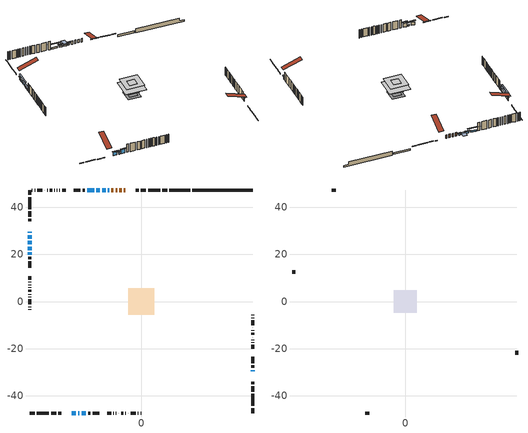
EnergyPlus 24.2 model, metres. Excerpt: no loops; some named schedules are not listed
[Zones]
conditioned space
 floor outside (Floor1 construction): -0.79,-0.79 -0.79,0.79 0.79,0.79 0.79,-0.79 z1.41
 floor outside (Floor2 construction): -0.42,-0.42 -0.42,0.42 0.42,0.42 0.42,-0.42 z1.41
 floor outside (Floor4 construction): -2.72,-2.72 -2.72,2.72 2.72,2.72 2.72,-2.72 z1.41
 floor adiabatic (Floor7 construction): -2.21,-2.21 -2.21,2.21 2.21,2.21 2.21,-2.21 z1.41
 floor adiabatic (AdiabaticFloorConstruction): -5.54,-5.54 -5.54,5.54 5.54,5.54 5.54,-5.54 z3.85
 floor foundation (Slab1 construction): -3.42,-3.42 -3.42,3.42 3.42,3.42 3.42,-3.42 z-1.03
 floor foundation (Slab2 construction): -2.21,-2.21 -2.21,2.21 2.21,2.21 2.21,-2.21 z-0.65
 wall outside (RimJoist1 construction): 11.07,47.36 8.98,47.36 / -47.36,-47.36 -45.27,-47.36 / -47.36,47.36 -47.36,45.27 / 47.36,-47.36 47.36,-45.27 z1.41:1.71
 wall outside (RimJoist2 construction): 8.05,47.36 2.9,47.36 / -44.35,-47.36 -39.19,-47.36 / -47.36,44.35 -47.36,39.19 / 47.36,-44.35 47.36,-39.19 z1.41:1.71
 wall outside (RimJoist3 construction): 1.97,47.36 -0.2,47.36 / -38.26,-47.36 -36.1,-47.36 / -47.36,38.26 -47.36,36.1 / 47.36,-38.26 47.36,-36.1 z1.41:1.71
 wall outside (RimJoist4 construction): -1.13,47.36 -2.25,47.36 / -35.17,-47.36 -34.05,-47.36 / -47.36,35.17 -47.36,34.05 / 47.36,-35.17 47.36,-34.05 z1.41:1.71
 wall outside (AdiabaticWallConstruction 1): -6.77,47.36 -7.45,47.36 / -8.37,47.36 -9.29,47.36 / -10.21,47.36 -10.89,47.36 / -11.82,47.36 -12.73,47.36 z1.41:3.44
 wall outside (AdiabaticWallConstruction): -13.66,47.36 -14.19,47.36 / -15.12,47.36 -16.62,47.36 / -47.36,28.19 -47.36,26.69 / -47.36,25.77 -47.36,24.26 / -17.55,47.36 -19.05,47.36 / -26.8,-47.36 -26.26,-47.36 / -19.98,47.36 -22.98,47.36 z1.41:2.3; -29.53,-47.36 -27.72,-47.36 z1.41:3.26; -47.36,29.53 -47.36,29.12 / 47.36,-29.53 47.36,-29.12 z1.41:3.22; -25.33,-47.36 -23.5,-47.36 z1.41:3.72; -47.36,23.34 -47.36,21.84 z1.41:1.82; -47.36,20.91 -47.36,19.89 z1.41:2.45
 wall outside (Wall10 construction): -23.91,47.36 -24.92,47.36 / -22.57,-47.36 -21.56,-47.36 / -47.36,18.96 -47.36,17.95 / 47.36,-28.19 47.36,-27.18 z1.41:6.29
 wall outside (Wall11 construction): -25.85,47.36 -28.63,47.36 / -20.63,-47.36 -17.85,-47.36 / -47.36,17.02 -47.36,14.24 / 47.36,-26.25 47.36,-23.47 z1.41:6.29
 wall outside (Wall14 construction): -32.05,47.36 -33.64,47.36 / -14.43,-47.36 -12.85,-47.36 / -47.36,10.82 -47.36,9.24 / 47.36,-20.05 47.36,-18.47 z1.41:6.29
 wall outside (Wall1 construction): -34.56,47.36 -34.77,47.36 / -11.92,-47.36 -11.71,-47.36 / -47.36,8.31 -47.36,8.1 / 47.36,-17.54 47.36,-17.33 z1.41:6.29
 wall outside (Wall2 construction): -35.7,47.36 -35.9,47.36 / -10.78,-47.36 -10.58,-47.36 / -47.36,7.17 -47.36,6.97 / 47.36,-16.4 47.36,-16.2 z1.41:6.29
 wall outside (Wall3 construction): -36.83,47.36 -36.96,47.36 / -9.65,-47.36 -9.52,-47.36 / -47.36,6.04 -47.36,5.91 / 47.36,-15.27 47.36,-15.14 z1.41:6.29
 wall outside (Wall4 construction): -37.89,47.36 -38.8,47.36 / -8.59,-47.36 -7.68,-47.36 / -47.36,4.98 -47.36,4.07 / 47.36,-14.21 47.36,-13.3 z1.41:6.29
 wall outside (Wall5 construction): -39.73,47.36 -39.99,47.36 / -6.76,-47.36 -6.49,-47.36 / -47.36,3.14 -47.36,2.88 / 47.36,-12.37 47.36,-12.11 z1.41:6.29
 wall outside (Wall6 construction): -40.92,47.36 -41.04,47.36 / -5.56,-47.36 -5.44,-47.36 / -47.36,1.95 -47.36,1.83 / 47.36,-11.18 47.36,-11.06 z1.41:6.29
 wall outside (Wall7 construction): -41.97,47.36 -44.11,47.36 / -4.51,-47.36 -2.37,-47.36 / -47.36,0.9 -47.36,-1.24 / 47.36,-10.13 47.36,-7.99 z1.41:6.29
 wall outside (Wall8 construction): -45.04,47.36 -45.27,47.36 / -1.44,-47.36 -1.21,-47.36 / -47.36,-2.17 -47.36,-2.4 / 47.36,-7.06 47.36,-6.83 z1.41:6.29
 wall outside (Wall9 construction): -46.2,47.36 -46.44,47.36 / -0.28,-47.36 -0.05,-47.36 / -47.36,-3.33 -47.36,-3.56 / 47.36,-5.9 47.36,-5.67 z1.41:6.29
 wall foundation (FoundationWall1 construction): 21.76,47.36,-1.03 21.76,47.36,1.41 44.8,47.36,1.41 44.8,47.36,-0.15 47.36,47.36,-0.15 47.36,47.36,-1.03
 wall foundation (FoundationWall2 construction): 20.84,47.36 12,47.36 z-0.65:0.35
 window (WindowConstruction 8): -13.66,47.36 -14.19,47.36 z1.41:2.3
 window (WindowConstruction 6): -29.53,-47.36 -27.72,-47.36 z1.41:3.26
 window (WindowConstruction 7): -47.36,29.53 -47.36,29.12 z1.41:3.21
 window (WindowConstruction 10): -15.12,47.36 -16.62,47.36 z1.41:2.3
 window (WindowConstruction 11): -47.36,28.19 -47.36,26.69 z1.41:2.3
 window (WindowConstruction 12): -47.36,25.76 -47.36,24.26 z1.41:2.3
 window (WindowConstruction): -17.55,47.36 -19.05,47.36 z1.41:2.3
 window (WindowConstruction 9): -26.79,-47.36 -26.26,-47.36 z1.41:2.3
 window (WindowConstruction 1): -25.33,-47.36 -23.5,-47.36 z1.41:3.72
 window (WindowConstruction 2): -47.36,23.34 -47.36,21.84 z1.41:1.82
 window (WindowConstruction 3): -47.36,20.91 -47.36,19.89 z1.41:2.45
 window (WindowConstruction 4): 47.36,-29.53 47.36,-29.12 z1.41:3.21
 window (WindowConstruction 5): -19.98,47.36 -22.98,47.36 z1.41:2.3
 door (Door): -6.77,47.36 -7.45,47.36 z1.41:3.44
 door (Door 1): -8.37,47.36 -9.28,47.36 z1.41:3.44
 door (Door 2): -10.21,47.36 -10.89,47.36 z1.41:3.44
 door (Door 3): -11.82,47.36 -12.73,47.36 z1.41:3.44
 ceiling adiabatic (AdiabaticFloorConstruction): 5.54,-5.54 5.54,5.54 -5.54,5.54 -5.54,-5.54 z3.85
attic - vented
 floor to conditioned space (Floor5 construction Reversed): -2.07,-2.07 -2.07,2.07 2.07,2.07 2.07,-2.07 z6.29
 floor to conditioned space (Floor6 construction Reversed): -4.79,-4.79 -4.79,4.79 4.79,4.79 4.79,-4.79 z6.29
 wall outside (Wall12 construction): -29.56,47.36 -31.12,47.36 / -16.92,-47.36 -15.36,-47.36 / -47.36,13.31 -47.36,11.75 / 47.36,-22.54 47.36,-20.98 z1.41:6.29
 roof outside (Roof1 construction): -5.84,47.36,6.29 -5.84,37.26,9.66 -3.18,37.26,9.66 -3.18,47.36,6.29; -30.46,-47.36,6.29 -30.46,-37.26,9.66 -33.12,-37.26,9.66 -33.12,-47.36,6.29; -47.36,30.46,6.29 -37.26,30.46,9.66 -37.26,33.12,9.66 -47.36,33.12,6.29; 47.36,-30.46,6.29 37.26,-30.46,9.66 37.26,-33.12,9.66 47.36,-33.12,6.29
shading: -14.8,47.36 -13.05,47.36 -13.05,47.97 -14.8,47.97 z2.91; -27.11,-47.36 -30.14,-47.36 -30.14,-47.97 -27.11,-47.97 z3.87; -47.36,28.82 -47.36,29.83 -47.97,29.83 -47.97,28.82 z3.51; -16.92,47.36 -14.82,47.36 -14.82,50.42 -16.92,50.42 z2.6; -47.36,26.39 -47.36,28.49 -47.66,28.49 -47.66,26.39 z2.6; -47.36,21.21 -47.36,28.82 -47.97,28.82 -47.97,21.21 z5.35; -19.66,47.36 -16.94,47.36 -16.94,47.97 -19.66,47.97 z2.91; -25.04,-47.36 -28.01,-47.36 -28.01,-47.97 -25.04,-47.97 z3.52; -22.89,-47.36 -25.94,-47.36 -25.94,-47.97 -22.89,-47.97 z4.33; -47.36,20.01 -47.36,25.16 -47.97,25.16 -47.97,20.01 z3.64; -47.36,18.67 -47.36,22.13 -47.97,22.13 -47.97,18.67 z3.67; 47.36,-28.82 47.36,-29.83 47.97,-29.83 47.97,-28.82 z3.51; -24.81,47.36 -18.15,47.36 -18.15,47.97 -24.81,47.97 z4.13
[Building]
Building 1: Terrain=Suburbs
[Site:Location]
Calgary Intl AP_AB: Latitude {deg}=51.11; Longitude {deg}=-114.02; Time Zone {hr}=-7; Elevation {m}=1084; Keep Site Location Information=Yes
[Site:GroundTemperature:Shallow]
0.326196, -1.55603, -1.70677, -0.813554, 2.7722, 6.34125, 9.43543, 11.3955, 11.562, 9.96783, 6.95256, 3.49299
[Site:WaterMainsTemperature]
Calculation Method=Schedule; Temperature Schedule=mains temperature schedule
[Material] Roughness=Rough; Thermal Absorptance=0.9
Name | Thickness {m} | Conductivity {W/m-K} | Density {kg/m3} | Specific Heat {J/kg-K} | Solar Absorptance | Visible Absorptance
asphalt or fiberglass shingles | 0.00635 | 0.162714 | 1121.4 | 1465.45 | 0.4 | 0.4
ceiling loosefill ins | 0.169333 | 0.0480833 | 16.02 | 1046.75 | 0.7 | 0.7
ceiling loosefill ins 1 | 0.254 | 0.0480833 | 16.02 | 1046.75 | 0.7 | 0.7
ceiling stud and cavity | 0.1397 | 0.0975857 | 65.682 | 1177.47 | 0.7 | 0.7
ceiling stud and cavity 1 | 0.1397 | 0.35418 | 65.682 | 1177.47 | 0.7 | 0.7
concrete 4.0 in. | 0.1016 | 1.803125 | 2242.8 | 837.4 | 0.7 | 0.7
concrete 8.0 in. | 0.2032 | 1.803125 | 2242.8 | 837.4 | 0.7 | 0.7
door material | 0.04445 | 0.053851 | 512.64 | 1214.23 | 0.7 | 0.7
door material 1 | 0.04445 | 0.188738 | 512.64 | 1214.23 | 0.7 | 0.7
door material 2 | 0.04445 | 0.20624 | 512.64 | 1214.23 | 0.7 | 0.7
exterior vertical ins | 0.0451399 | 0.029427 | 32.04 | 1214.23 | 0.7 | 0.7
exterior vertical ins 1 | 0.0476191 | 0.029427 | 32.04 | 1214.23 | 0.7 | 0.7
floor covering | 0.0127 | 0.0433444 | 54.468 | 1339.84 | 0.6 | 0.6
floor covering 1 | 0.0127 | 9.015625 | 54.468 | 1339.84 | 0.6 | 0.6
floor rigid ins | 0.103632 | 0.029427 | 32.04 | 1214.23 | 0.7 | 0.7
floor rigid ins 1; wall rigid ins 1 | 0.512978 | 0.029427 | 32.04 | 1214.23 | 0.7 | 0.7
floor stud and cavity | 0.1397 | 0.094203 | 92.3553 | 1139.71 | 0.7 | 0.7
floor stud and cavity 1 | 0.1397 | 0.101042 | 92.3553 | 1139.71 | 0.7 | 0.7
floor stud and cavity 2 | 0.1397 | 0.094879 | 92.3553 | 1139.71 | 0.7 | 0.7
floor stud and cavity 3 | 0.0889 | 0.216499 | 50.32683 | 1063.81 | 0.7 | 0.7
floor stud and cavity 4 | 0.1397 | 1.75129 | 37.0049 | 1207.88 | 0.7 | 0.7
furniture material conditioned space 1 | 0.1524 | 0.115458 | 640.8 | 1214.23 | 0.6 | 0.6
gypsum board | 0.0127 | 0.160291 | 801 | 837.4 | 0.6 | 0.6
gypsum board 1 | 0.0127 | 0.160291 | 801 | 837.4 | 0.7 | 0.7
osb sheathing 0.5 in. | 0.0127 | 0.115458 | 512.64 | 1214.23 | 0.7 | 0.7
osb sheathing 0.75 in. | 0.01905 | 0.115458 | 512.64 | 1214.23 | 0.7 | 0.7
osb sheathing 2.0 in. | 0.0508 | 0.115458 | 512.64 | 1214.23 | 0.7 | 0.7
rim joist rigid ins; wall rigid ins | 0.051816 | 0.029427 | 32.04 | 1214.23 | 0.7 | 0.7
rim joist stud and cavity | 0.0508 | 0.0412981 | 125.044 | 1163.47 | 0.6 | 0.6
rim joist stud and cavity 1 | 0.0508 | 0.0408884 | 125.044 | 1163.47 | 0.6 | 0.6
rim joist stud and cavity 2 | 0.0508 | 0.0453203 | 125.044 | 1163.47 | 0.6 | 0.6
rim joist stud and cavity 3 | 0.0508 | 0.0419588 | 125.044 | 1163.47 | 0.6 | 0.6
wall stud and cavity | 0.1397 | 0.269865 | 139.0536 | 1170.24 | 0.7 | 0.7
wall stud and cavity 1 | 0.1397 | 0.443252 | 139.0536 | 1170.24 | 0.7 | 0.7
wall stud and cavity 10 | 0.1397 | 0.203435 | 139.0536 | 1170.24 | 0.7 | 0.7
wall stud and cavity 11 | 0.0889 | 6.9971 | 50.32683 | 1063.81 | 0.6 | 0.6
wall stud and cavity 12 | 0.1397 | 0.246413 | 139.0536 | 1170.24 | 0.7 | 0.7
wall stud and cavity 13 | 0.0889 | 0.380278 | 52.3479 | 1209.89 | 0.7 | 0.7
wall stud and cavity 14 | 0.0889 | 0.391764 | 83.0341 | 1211.67 | 0.7 | 0.7
wall stud and cavity 2 | 0.1397 | 0.605677 | 139.0536 | 1170.24 | 0.7 | 0.7
wall stud and cavity 3 | 0.1397 | 0.209339 | 139.0536 | 1170.24 | 0.7 | 0.7
wall stud and cavity 4 | 0.1397 | 0.281349 | 139.0536 | 1170.24 | 0.7 | 0.7
wall stud and cavity 5 | 0.1397 | 0.655737 | 139.0536 | 1170.24 | 0.7 | 0.7
wall stud and cavity 6 | 0.1397 | 0.206077 | 139.0536 | 1170.24 | 0.7 | 0.7
wall stud and cavity 7 | 0.1397 | 0.286428 | 139.0536 | 1170.24 | 0.7 | 0.7
wall stud and cavity 8 | 0.1397 | 0.489769 | 139.0536 | 1170.24 | 0.7 | 0.7
wall stud and cavity 9 | 0.1397 | 0.255936 | 139.0536 | 1170.24 | 0.7 | 0.7
wood siding | 0.0254 | 0.102417 | 544.68 | 1172.36 | 0.4 | 0.4
wood siding 1 | 0.00254 | 0.102417 | 544.68 | 1172.36 | 0.4 | 0.4
wood siding 2; wood siding 3; wood siding 4 | 0.0254 | 0.102417 | 544.68 | 1172.36 | 0.7 | 0.7
[WindowMaterial:SimpleGlazingSystem]
Name | U-Factor {W/m2-K} | Solar Heat Gain Coefficient
WindowMaterial | 2.78392 | 0.59
WindowMaterial 1 | 2.79244 | 0.7
WindowMaterial 2 | 2.75156 | 0.58
WindowMaterial 3 | 2.78052 | 0.57
WindowMaterial 4 | 2.765186 | 0.47
WindowMaterial 5 | 2.79017 | 0.7
WindowMaterial 6 | 2.27517 | 0.55
[Construction]
AdiabaticFloorConstruction: floor stud and cavity 4, floor rigid ins 1, osb sheathing 0.75 in., floor covering
AdiabaticWallConstruction: wood siding 3, wall rigid ins 1, wall stud and cavity 13, gypsum board
AdiabaticWallConstruction 1: wood siding 4, wall rigid ins 1, wall stud and cavity 13, gypsum board
Door; Door 2: door material
Door 1: door material 1
Door 3: door material 2
Floor1 construction: floor stud and cavity, floor rigid ins, osb sheathing 0.75 in., floor covering
Floor2 construction: floor stud and cavity 1, floor rigid ins, osb sheathing 0.75 in., floor covering
Floor4 construction: floor stud and cavity 2, floor rigid ins, osb sheathing 0.75 in., floor covering
Floor5 construction Reversed: gypsum board, ceiling stud and cavity, ceiling loosefill ins
Floor6 construction Reversed: gypsum board, ceiling stud and cavity 1, ceiling loosefill ins 1
Floor7 construction: floor stud and cavity 3, floor covering 1
FoundationWall1 construction; FoundationWall2 construction: concrete 8.0 in., gypsum board 1
furniture construction conditioned space 1: furniture material conditioned space 1
PartitionWallConstruction: gypsum board, wall stud and cavity 14, gypsum board
RimJoist1 construction: wood siding 2, rim joist rigid ins, osb sheathing 2.0 in., rim joist stud and cavity
RimJoist2 construction: wood siding 2, rim joist rigid ins, osb sheathing 2.0 in., rim joist stud and cavity 1
RimJoist3 construction: wood siding 2, rim joist rigid ins, osb sheathing 2.0 in., rim joist stud and cavity 2
RimJoist4 construction: wood siding 2, rim joist rigid ins, osb sheathing 2.0 in., rim joist stud and cavity 3
Roof1 construction: asphalt or fiberglass shingles
Slab1 construction; Slab2 construction: concrete 4.0 in.
Wall1 construction: wood siding, wall rigid ins, osb sheathing 0.5 in., wall stud and cavity, gypsum board
Wall10 construction: wood siding, wall rigid ins, osb sheathing 0.5 in., wall stud and cavity 9, gypsum board
Wall11 construction: wood siding, wall rigid ins, osb sheathing 0.5 in., wall stud and cavity 10, gypsum board
Wall12 construction: wood siding 1, wall stud and cavity 11
Wall14 construction: wood siding, wall rigid ins, osb sheathing 0.5 in., wall stud and cavity 12, gypsum board
Wall2 construction: wood siding, wall rigid ins, osb sheathing 0.5 in., wall stud and cavity 1, gypsum board
Wall3 construction: wood siding, wall rigid ins, osb sheathing 0.5 in., wall stud and cavity 2, gypsum board
Wall4 construction: wood siding, wall rigid ins, osb sheathing 0.5 in., wall stud and cavity 3, gypsum board
Wall5 construction: wood siding, wall rigid ins, osb sheathing 0.5 in., wall stud and cavity 4, gypsum board
Wall6 construction: wood siding, wall rigid ins, osb sheathing 0.5 in., wall stud and cavity 5, gypsum board
Wall7 construction: wood siding, wall rigid ins, osb sheathing 0.5 in., wall stud and cavity 6, gypsum board
Wall8 construction: wood siding, wall rigid ins, osb sheathing 0.5 in., wall stud and cavity 7, gypsum board
Wall9 construction: wood siding, wall rigid ins, osb sheathing 0.5 in., wall stud and cavity 8, gypsum board
WindowConstruction; WindowConstruction 10; WindowConstruction 11; WindowConstruction 12; WindowConstruction 5: WindowMaterial
WindowConstruction 1: WindowMaterial 1
WindowConstruction 2: WindowMaterial 2
WindowConstruction 3: WindowMaterial 3
WindowConstruction 4; WindowConstruction 7: WindowMaterial 4
WindowConstruction 6: WindowMaterial 5
WindowConstruction 8; WindowConstruction 9: WindowMaterial 6
[Zone] Multiplier=1; Part of Total Floor Area=Yes
Name | Volume {m3}
attic - vented | 59.9528
conditioned space | 527.8
[Space]
Name | Zone | Volume {m3}
attic - vented 1 | attic - vented | 59.9528
conditioned space 1 | conditioned space | 527.8
[ZoneInfiltration:EffectiveLeakageArea]
infil attic - vented 1: Zone or Space=attic - vented 1; Schedule=Always On Discrete; Effective Air Leakage Area {cm2}=3736.11; Stack Coefficient=0.000573445; Wind Coefficient=1.61795e-05
[ZoneMixing]
whole house fan mix: Zone or Space=attic - vented; Schedule=Always On Continuous; Design Flow Rate Calculation Method=Flow/Zone; Design Flow Rate {m3/s}=0; Source Zone or Space=conditioned space
[SurfaceProperty:ExposedFoundationPerimeter] Exposed Perimeter Calculation Method=TotalExposedPerimeter
Name | Total Exposed Perimeter {m}
Slab1 | 25.6
Slab2 | 8.83899
[InternalMass] Zone or ZoneList=conditioned space; Space or SpaceList=conditioned space 1
Name | Construction | Surface Area {m2}
furniture mass conditioned space 1 | furniture construction conditioned space 1 | 96.6158
partition wall mass | PartitionWallConstruction | 222.03
[Lights]
interior lighting: Zone or ZoneList or Space or SpaceList=conditioned space 1; Schedule=interior lighting schedule; Design Level Calculation Method=LightingLevel; Lighting Level {W}=343.2; Return Air Fraction=0; Fraction Radiant=0.6; Fraction Visible=0.2; Fraction Replaceable=1
[People]
occupants: Zone or ZoneList or Space or SpaceList=conditioned space 1; Number of People Schedule=occupants schedule; Number of People Calculation Method=People; Number of People=3; Fraction Radiant=0.314171; Sensible Heat Fraction=0.56303; Activity Level Schedule=occupants activity schedule; Carbon Dioxide Generation Rate {m3/s-W}=0; Enable ASHRAE 55 Comfort Warnings=No; Mean Radiant Temperature Calculation Type=EnclosureAveraged
[ElectricEquipment] Zone or ZoneList or Space or SpaceList=conditioned space 1; Design Level Calculation Method=EquipmentLevel
Name | Schedule | Design Level {W} | Fraction Latent | Fraction Radiant | Fraction Lost
clothes dryer | clothes dryer schedule | 140.772 | 0.015 | 0.081 | 0.85
clothes washer | clothes washer schedule | 32.1985 | 0.03 | 0.162 | 0.7
cooking range | cooking range schedule | 215.147 | 0.08 | 0.432 | 0.2
dishwasher | dishwasher schedule | 66.8632 | 0.3 | 0.18 | 0.4
fridge | fridge schedule | 72.9452 | 0 | 0.6 | 0
mech vent bath fan 0 | mech vent bath fan 0 schedule | 50.2 | 0 | 0 | 1
mech vent bath fan 1 | mech vent bath fan 1 schedule | 50.2 | 0 | 0 | 1
mech vent house fan | mech vent house fan schedule | 0.95 | 0 | 0 | 1
mech vent house fan cfis | mech vent house fan cfis schedule | 0 | 0 | 0 | 0
mech vent range fan 0 | mech vent range fan 0 schedule | 57 | 0 | 0 | 1
misc plug loads | misc plug loads schedule | 494.7 | 0.045 | 0.513 | 0.1
whole house fan | Always On Discrete | 0 | 0 | 0 | 1
[OtherEquipment] Zone or ZoneList or Space or SpaceList=conditioned space 1; Design Level Calculation Method=EquipmentLevel
Name | Fuel Type | Schedule | Design Level {W} | Fraction Latent | Fraction Radiant | Fraction Lost
clothes dryer 1 | Electricity | clothes dryer schedule | 0 | 0.015 | 0.081 | 0.85
cooking range 1 | Electricity | cooking range schedule | 0 | 0.08 | 0.432 | 0.2
general water use latent | None | general water use schedule | 62.594 | 1 | 0 | 0
general water use sensible | None | general water use schedule | -61.6891 | 0 | 0.6 | 0
mech vent house fan latent load | None | Always On Discrete | 0 | 1 | 0 | 0
mech vent house fan sensible load | None | Always On Discrete | 0 | 0 | 0 | 0
water heater energy adjustment1; water heater energy adjustment2 | NaturalGas | Always On Discrete | 0.01 | 0 | 0 | 1
[ZoneInfiltration:DesignFlowRate] Zone or ZoneList or Space or SpaceList=conditioned space 1; Schedule=Always On Discrete; Design Flow Rate Calculation Method=Flow/Zone; Design Flow Rate {m3/s}=0
infil flow; natural vent flow; whole house fan flow
[Foundation:Kiva] Initial Indoor Air Temperature {C}=18; Wall Depth Below Slab {m}=0.2032; Custom Block X Position 1 {m}=0.2159; Custom Block Z Position 1 {m}=0
Name | Wall Height Above Grade {m} | Custom Block Material Name 1 | Custom Block Depth 1 {m}
Foundation Kiva 1 | 1.40997 | exterior vertical ins | 2.43998
Foundation Kiva 2 | 0.350002 | exterior vertical ins 1 | 0.999988
[Foundation:Kiva:Settings]
Soil Conductivity {W/m-K}=0.849921; Soil Density {kg/m3}=1842.3; Soil Specific Heat {J/kg-K}=418.7; Ground Solar Absorptivity=0.9; Ground Thermal Absorptivity=0.9; Ground Surface Roughness {m}=0.03; Far-Field Width {m}=40; Deep-Ground Boundary Condition=ZeroFlux; Deep-Ground Depth {m}=40; Minimum Cell Dimension {m}=0.2; Maximum Cell Growth Coefficient=3; Simulation Timestep=Timestep
[Exterior:Lights]
exterior lighting: Schedule=exterior lighting schedule; Design Level {W}=75.6
[Schedule:Constant]
Name | Hourly Value
Always On Continuous; mech vent house fan schedule; mech vent house fan cfis schedule; Always On Discrete | 1
occupants activity schedule | 117.228
fridge schedule | 0
[Schedule:Week:Daily]
interior lighting schedule Week Rule - Jan1-Jan27: interior lighting schedule day, interior lighting schedule day, interior lighting schedule day, interior lighting schedule day, interior lighting schedule day, interior lighting schedule day, interior lighting schedule day, interior lighting schedule default day, interior lighting schedule default day, interior lighting schedule default day, interior lighting schedule default day, interior lighting schedule default day
interior lighting schedule Week Rule - Jan28-Feb3: interior lighting schedule day, interior lighting schedule day, interior lighting schedule day, interior lighting schedule day, interior lighting schedule day 1, interior lighting schedule day 1, interior lighting schedule day 1, interior lighting schedule default day, interior lighting schedule default day, interior lighting schedule default day, interior lighting schedule default day, interior lighting schedule default day
interior lighting schedule Week Rule - Feb4-Feb24: interior lighting schedule day 1, interior lighting schedule day 1, interior lighting schedule day 1, interior lighting schedule day 1, interior lighting schedule day 1, interior lighting schedule day 1, interior lighting schedule day 1, interior lighting schedule default day, interior lighting schedule default day, interior lighting schedule default day, interior lighting schedule default day, interior lighting schedule default day
interior lighting schedule Week Rule - Feb25-Mar3: interior lighting schedule day 1, interior lighting schedule day 1, interior lighting schedule day 1, interior lighting schedule day 1, interior lighting schedule day 2, interior lighting schedule day 2, interior lighting schedule day 2, interior lighting schedule default day, interior lighting schedule default day, interior lighting schedule default day, interior lighting schedule default day, interior lighting schedule default day
interior lighting schedule Week Rule - Mar4-Mar31: interior lighting schedule day 2, interior lighting schedule day 2, interior lighting schedule day 2, interior lighting schedule day 2, interior lighting schedule day 2, interior lighting schedule day 2, interior lighting schedule day 2, interior lighting schedule default day, interior lighting schedule default day, interior lighting schedule default day, interior lighting schedule default day, interior lighting schedule default day
interior lighting schedule Week Rule - Apr1-Apr28: interior lighting schedule day 3, interior lighting schedule day 3, interior lighting schedule day 3, interior lighting schedule day 3, interior lighting schedule day 3, interior lighting schedule day 3, interior lighting schedule day 3, interior lighting schedule default day, interior lighting schedule default day, interior lighting schedule default day, interior lighting schedule default day, interior lighting schedule default day
interior lighting schedule Week Rule - Apr29-May5: interior lighting schedule day 3, interior lighting schedule day 3, interior lighting schedule day 4, interior lighting schedule day 4, interior lighting schedule day 4, interior lighting schedule day 4, interior lighting schedule day 4, interior lighting schedule default day, interior lighting schedule default day, interior lighting schedule default day, interior lighting schedule default day, interior lighting schedule default day
interior lighting schedule Week Rule - May6-May26: interior lighting schedule day 4, interior lighting schedule day 4, interior lighting schedule day 4, interior lighting schedule day 4, interior lighting schedule day 4, interior lighting schedule day 4, interior lighting schedule day 4, interior lighting schedule default day, interior lighting schedule default day, interior lighting schedule default day, interior lighting schedule default day, interior lighting schedule default day
interior lighting schedule Week Rule - May27-Jun2: interior lighting schedule day 4, interior lighting schedule day 4, interior lighting schedule day 4, interior lighting schedule day 4, interior lighting schedule day 4, interior lighting schedule day 5, interior lighting schedule day 5, interior lighting schedule default day, interior lighting schedule default day, interior lighting schedule default day, interior lighting schedule default day, interior lighting schedule default day
interior lighting schedule Week Rule - Jun3-Jun30: interior lighting schedule day 5, interior lighting schedule day 5, interior lighting schedule day 5, interior lighting schedule day 5, interior lighting schedule day 5, interior lighting schedule day 5, interior lighting schedule day 5, interior lighting schedule default day, interior lighting schedule default day, interior lighting schedule default day, interior lighting schedule default day, interior lighting schedule default day
interior lighting schedule Week Rule - Jul1-Jul28: interior lighting schedule day 6, interior lighting schedule day 6, interior lighting schedule day 6, interior lighting schedule day 6, interior lighting schedule day 6, interior lighting schedule day 6, interior lighting schedule day 6, interior lighting schedule default day, interior lighting schedule default day, interior lighting schedule default day, interior lighting schedule default day, interior lighting schedule default day
interior lighting schedule Week Rule - Jul29-Aug4: interior lighting schedule day 6, interior lighting schedule day 6, interior lighting schedule day 6, interior lighting schedule day 7, interior lighting schedule day 7, interior lighting schedule day 7, interior lighting schedule day 7, interior lighting schedule default day, interior lighting schedule default day, interior lighting schedule default day, interior lighting schedule default day, interior lighting schedule default day
interior lighting schedule Week Rule - Aug5-Aug25: interior lighting schedule day 7, interior lighting schedule day 7, interior lighting schedule day 7, interior lighting schedule day 7, interior lighting schedule day 7, interior lighting schedule day 7, interior lighting schedule day 7, interior lighting schedule default day, interior lighting schedule default day, interior lighting schedule default day, interior lighting schedule default day, interior lighting schedule default day
interior lighting schedule Week Rule - Aug26-Sep1: interior lighting schedule day 7, interior lighting schedule day 7, interior lighting schedule day 7, interior lighting schedule day 7, interior lighting schedule day 7, interior lighting schedule day 7, interior lighting schedule day 8, interior lighting schedule default day, interior lighting schedule default day, interior lighting schedule default day, interior lighting schedule default day, interior lighting schedule default day
interior lighting schedule Week Rule - Sep2-Sep29: interior lighting schedule day 8, interior lighting schedule day 8, interior lighting schedule day 8, interior lighting schedule day 8, interior lighting schedule day 8, interior lighting schedule day 8, interior lighting schedule day 8, interior lighting schedule default day, interior lighting schedule default day, interior lighting schedule default day, interior lighting schedule default day, interior lighting schedule default day
interior lighting schedule Week Rule - Sep30-Oct6: interior lighting schedule day 8, interior lighting schedule day 9, interior lighting schedule day 9, interior lighting schedule day 9, interior lighting schedule day 9, interior lighting schedule day 9, interior lighting schedule day 9, interior lighting schedule default day, interior lighting schedule default day, interior lighting schedule default day, interior lighting schedule default day, interior lighting schedule default day
interior lighting schedule Week Rule - Oct7-Oct27: interior lighting schedule day 9, interior lighting schedule day 9, interior lighting schedule day 9, interior lighting schedule day 9, interior lighting schedule day 9, interior lighting schedule day 9, interior lighting schedule day 9, interior lighting schedule default day, interior lighting schedule default day, interior lighting schedule default day, interior lighting schedule default day, interior lighting schedule default day
interior lighting schedule Week Rule - Oct28-Nov3: interior lighting schedule day 9, interior lighting schedule day 9, interior lighting schedule day 9, interior lighting schedule day 9, interior lighting schedule day 10, interior lighting schedule day 10, interior lighting schedule day 10, interior lighting schedule default day, interior lighting schedule default day, interior lighting schedule default day, interior lighting schedule default day, interior lighting schedule default day
interior lighting schedule Week Rule - Nov4-Nov24: interior lighting schedule day 10, interior lighting schedule day 10, interior lighting schedule day 10, interior lighting schedule day 10, interior lighting schedule day 10, interior lighting schedule day 10, interior lighting schedule day 10, interior lighting schedule default day, interior lighting schedule default day, interior lighting schedule default day, interior lighting schedule default day, interior lighting schedule default day
interior lighting schedule Week Rule - Nov25-Dec1: interior lighting schedule day 10, interior lighting schedule day 10, interior lighting schedule day 10, interior lighting schedule day 10, interior lighting schedule day 10, interior lighting schedule day 10, interior lighting schedule day 11, interior lighting schedule default day, interior lighting schedule default day, interior lighting schedule default day, interior lighting schedule default day, interior lighting schedule default day
interior lighting schedule Week Rule - Dec2-Dec31: interior lighting schedule day 11, interior lighting schedule day 11, interior lighting schedule day 11, interior lighting schedule day 11, interior lighting schedule day 11, interior lighting schedule day 11, interior lighting schedule day 11, interior lighting schedule default day, interior lighting schedule default day, interior lighting schedule default day, interior lighting schedule default day, interior lighting schedule default day
occupants schedule Week Rule - Jan1-Dec31: occupants schedule day, occupants schedule day, occupants schedule day, occupants schedule day, occupants schedule day, occupants schedule day, occupants schedule day, occupants schedule default day, occupants schedule default day, occupants schedule default day, occupants schedule default day, occupants schedule default day
clothes dryer schedule Week Rule - Jan1-Dec31: clothes dryer schedule day, clothes dryer schedule day, clothes dryer schedule day, clothes dryer schedule day, clothes dryer schedule day, clothes dryer schedule day, clothes dryer schedule day, clothes dryer schedule default day, clothes dryer schedule default day, clothes dryer schedule default day, clothes dryer schedule default day, clothes dryer schedule default day
clothes washer schedule Week Rule - Jan1-Dec31: clothes washer schedule day, clothes washer schedule day, clothes washer schedule day, clothes washer schedule day, clothes washer schedule day, clothes washer schedule day, clothes washer schedule day, clothes washer schedule default day, clothes washer schedule default day, clothes washer schedule default day, clothes washer schedule default day, clothes washer schedule default day
cooking range schedule Week Rule - Jan1-Dec31: cooking range schedule day, cooking range schedule day, cooking range schedule day, cooking range schedule day, cooking range schedule day, cooking range schedule day, cooking range schedule day, cooking range schedule default day, cooking range schedule default day, cooking range schedule default day, cooking range schedule default day, cooking range schedule default day
dishwasher schedule Week Rule - Jan1-Dec31: dishwasher schedule day, dishwasher schedule day, dishwasher schedule day, dishwasher schedule day, dishwasher schedule day, dishwasher schedule day, dishwasher schedule day, dishwasher schedule default day, dishwasher schedule default day, dishwasher schedule default day, dishwasher schedule default day, dishwasher schedule default day
mech vent bath fan 0 schedule Week Rule - Jan1-Dec31: mech vent bath fan 0 schedule day, mech vent bath fan 0 schedule day, mech vent bath fan 0 schedule day, mech vent bath fan 0 schedule day, mech vent bath fan 0 schedule day, mech vent bath fan 0 schedule day, mech vent bath fan 0 schedule day, mech vent bath fan 0 schedule default day, mech vent bath fan 0 schedule default day, mech vent bath fan 0 schedule default day, mech vent bath fan 0 schedule default day, mech vent bath fan 0 schedule default day
[Schedule:Year]
interior lighting schedule: interior lighting schedule Week Rule - Jan1-Jan27, 1, 1, 1, 27, interior lighting schedule Week Rule - Jan28-Feb3, 1, 28, 2, 3, interior lighting schedule Week Rule - Feb4-Feb24, 2, 4, 2, 24, interior lighting schedule Week Rule - Feb25-Mar3, 2, 25, 3, 3, interior lighting schedule Week Rule - Mar4-Mar31, 3, 4, 3, 31, interior lighting schedule Week Rule - Apr1-Apr28, 4, 1, 4, 28, interior lighting schedule Week Rule - Apr29-May5, 4, 29, 5, 5, interior lighting schedule Week Rule - May6-May26, 5, 6, 5, 26, interior lighting schedule Week Rule - May27-Jun2, 5, 27, 6, 2, interior lighting schedule Week Rule - Jun3-Jun30, 6, 3, 6, 30, interior lighting schedule Week Rule - Jul1-Jul28, 7, 1, 7, 28, interior lighting schedule Week Rule - Jul29-Aug4, 7, 29, 8, 4, interior lighting schedule Week Rule - Aug5-Aug25, 8, 5, 8, 25, interior lighting schedule Week Rule - Aug26-Sep1, 8, 26, 9, 1, interior lighting schedule Week Rule - Sep2-Sep29, 9, 2, 9, 29, interior lighting schedule Week Rule - Sep30-Oct6, 9, 30, 10, 6, interior lighting schedule Week Rule - Oct7-Oct27, 10, 7, 10, 27, interior lighting schedule Week Rule - Oct28-Nov3, 10, 28, 11, 3, interior lighting schedule Week Rule - Nov4-Nov24, 11, 4, 11, 24, interior lighting schedule Week Rule - Nov25-Dec1, 11, 25, 12, 1, interior lighting schedule Week Rule - Dec2-Dec31, 12, 2, 12, 31
occupants schedule: occupants schedule Week Rule - Jan1-Dec31, 1, 1, 12, 31
clothes dryer schedule: clothes dryer schedule Week Rule - Jan1-Dec31, 1, 1, 12, 31
clothes washer schedule: clothes washer schedule Week Rule - Jan1-Dec31, 1, 1, 12, 31
cooking range schedule: cooking range schedule Week Rule - Jan1-Dec31, 1, 1, 12, 31
dishwasher schedule: dishwasher schedule Week Rule - Jan1-Dec31, 1, 1, 12, 31
mech vent bath fan 0 schedule: mech vent bath fan 0 schedule Week Rule - Jan1-Dec31, 1, 1, 12, 31
mech vent bath fan 1 schedule: mech vent bath fan 1 schedule Week Rule - Jan1-Dec31, 1, 1, 12, 31
mech vent range fan 0 schedule: mech vent range fan 0 schedule Week Rule - Jan1-Dec31, 1, 1, 12, 31
misc plug loads schedule: misc plug loads schedule Week Rule - Jan1-Dec31, 1, 1, 12, 31
general water use schedule: general water use schedule Week Rule - Jan1-Dec31, 1, 1, 12, 31
exterior lighting schedule: exterior lighting schedule Week Rule - Jan1-Jan27, 1, 1, 1, 27, exterior lighting schedule Week Rule - Jan28-Feb3, 1, 28, 2, 3, exterior lighting schedule Week Rule - Feb4-Feb24, 2, 4, 2, 24, exterior lighting schedule Week Rule - Feb25-Mar3, 2, 25, 3, 3, exterior lighting schedule Week Rule - Mar4-Mar31, 3, 4, 3, 31, exterior lighting schedule Week Rule - Apr1-Apr28, 4, 1, 4, 28, exterior lighting schedule Week Rule - Apr29-May5, 4, 29, 5, 5, exterior lighting schedule Week Rule - May6-May26, 5, 6, 5, 26, exterior lighting schedule Week Rule - May27-Jun2, 5, 27, 6, 2, exterior lighting schedule Week Rule - Jun3-Jun30, 6, 3, 6, 30, exterior lighting schedule Week Rule - Jul1-Jul28, 7, 1, 7, 28, exterior lighting schedule Week Rule - Jul29-Aug4, 7, 29, 8, 4, exterior lighting schedule Week Rule - Aug5-Aug25, 8, 5, 8, 25, exterior lighting schedule Week Rule - Aug26-Sep1, 8, 26, 9, 1, exterior lighting schedule Week Rule - Sep2-Sep29, 9, 2, 9, 29, exterior lighting schedule Week Rule - Sep30-Oct6, 9, 30, 10, 6, exterior lighting schedule Week Rule - Oct7-Oct27, 10, 7, 10, 27, exterior lighting schedule Week Rule - Oct28-Nov3, 10, 28, 11, 3, exterior lighting schedule Week Rule - Nov4-Nov24, 11, 4, 11, 24, exterior lighting schedule Week Rule - Nov25-Dec1, 11, 25, 12, 1, exterior lighting schedule Week Rule - Dec2-Dec31, 12, 2, 12, 31
[Schedule:Compact]
mains temperature schedule: Through: 01/01, For: AllDays, Until: 24:00, 5.30611, Through: 01/02, For: AllDays, Until: 24:00, 5.24556, Through: 01/03, For: AllDays, Until: 24:00, 5.18611, Through: 01/04, For: AllDays, Until: 24:00, 5.12778, Through: 01/05, For: AllDays, Until: 24:00, 5.07, Through: 01/06, For: AllDays, Until: 24:00, 5.01278, Through: 01/07, For: AllDays, Until: 24:00, 4.95722, Through: 01/08, For: AllDays, Until: 24:00, 4.90222, Through: 01/09, For: AllDays, Until: 24:00, 4.84778, Through: 01/10, For: AllDays, Until: 24:00, 4.795, Through: 01/11, For: AllDays, Until: 24:00, 4.74278, Through: 01/12, For: AllDays, Until: 24:00, 4.69167, Through: 01/13, For: AllDays, Until: 24:00, 4.64111, Through: 01/14, For: AllDays, Until: 24:00, 4.59222, Through: 01/15, For: AllDays, Until: 24:00, 4.54389, Through: 01/16, For: AllDays, Until: 24:00, 4.49722, Through: 01/17, For: AllDays, Until: 24:00, 4.45111, Through: 01/18, For: AllDays, Until: 24:00, 4.40611, Through: 01/19, For: AllDays, Until: 24:00, 4.36222, Through: 01/20, For: AllDays, Until: 24:00, 4.32, Through: 01/21, For: AllDays, Until: 24:00, 4.27833, Through: 01/22, For: AllDays, Until: 24:00, 4.23778, Through: 01/23, For: AllDays, Until: 24:00, 4.19833, Through: 01/24, For: AllDays, Until: 24:00, 4.16056, Through: 01/25, For: AllDays, Until: 24:00, 4.12333, Through: 01/26, For: AllDays, Until: 24:00, 4.08778, Through: 01/27, For: AllDays, Until: 24:00, 4.05278, Through: 01/28, For: AllDays, Until: 24:00, 4.01944, Through: 01/29, For: AllDays, Until: 24:00, 3.98722, Through: 01/30, For: AllDays, Until: 24:00, 3.95611, Through: 01/31, For: AllDays, Until: 24:00, 3.92667, Through: 02/01, For: AllDays, Until: 24:00, 3.89778, Through: 02/02, For: AllDays, Until: 24:00, 3.87056, Through: 02/03, For: AllDays, Until: 24:00, 3.84444, Through: 02/04, For: AllDays, Until: 24:00, 3.82, Through: 02/05, For: AllDays, Until: 24:00, 3.79611, Through: 02/06, For: AllDays, Until: 24:00, 3.77389, Through: 02/07, For: AllDays, Until: 24:00, 3.75333, Through: 02/08, For: AllDays, Until: 24:00, 3.73333, Through: 02/09, For: AllDays, Until: 24:00, 3.715, Through: 02/10, For: AllDays, Until: 24:00, 3.69778, Through: 02/11, For: AllDays, Until: 24:00, 3.68222, Through: 02/12, For: AllDays, Until: 24:00, 3.66778, Through: 02/13, For: AllDays, Until: 24:00, 3.65444, Through: 02/14, For: AllDays, Until: 24:00, 3.64278, Through: 02/15, For: AllDays, Until: 24:00, 3.63222, Through: 02/16, For: AllDays, Until: 24:00, 3.62278, Through: 02/17, For: AllDays, Until: 24:00, 3.615, Through: 02/18, For: AllDays, Until: 24:00, 3.60833, Through: 02/19, For: AllDays, Until: 24:00, 3.60333, Through: 02/20, For: AllDays, Until: 24:00, 3.59944, Through: 02/21, For: AllDays, Until: 24:00, 3.59667, Through: 02/22, For: AllDays, Until: 24:00, 3.59556, Through: 02/23, For: AllDays, Until: 24:00, 3.59556, Through: 02/24, For: AllDays, Until: 24:00, 3.59722, Through: 02/25, For: AllDays, Until: 24:00, 3.6, Through: 02/26, For: AllDays, Until: 24:00, 3.60389, Through: 02/27, For: AllDays, Until: 24:00, 3.60944, Through: 02/28, For: AllDays, Until: 24:00, 3.61611, Through: 03/01, For: AllDays, Until: 24:00, 3.62444, Through: 03/02, For: AllDays, Until: 24:00, 3.63333, Through: 03/03, For: AllDays, Until: 24:00, 3.64444, Through: 03/04, For: AllDays, Until: 24:00, 3.65611, Through: 03/05, For: AllDays, Until: 24:00, 3.67, Through: 03/06, For: AllDays, Until: 24:00, 3.68444, Through: 03/07, For: AllDays, Until: 24:00, 3.70056, Through: 03/08, For: AllDays, Until: 24:00, 3.71778, Through: 03/09, For: AllDays, Until: 24:00, 3.73611, Through: 03/10, For: AllDays, Until: 24:00, 3.75611, Through: 03/11, For: AllDays, Until: 24:00, 3.77722, Through: 03/12, For: AllDays, Until: 24:00, 3.79944, Through: 03/13, For: AllDays, Until: 24:00, 3.82333, Through: 03/14, For: AllDays, Until: 24:00, 3.84833, Through: 03/15, For: AllDays, Until: 24:00, 3.87444, Through: 03/16, For: AllDays, Until: 24:00, 3.90222, Through: 03/17, For: AllDays, Until: 24:00, 3.93056, Through: 03/18, For: AllDays, Until: 24:00, 3.96056, Through: 03/19, For: AllDays, Until: 24:00, 3.99167, Through: 03/20, For: AllDays, Until: 24:00, 4.02444, Through: 03/21, For: AllDays, Until: 24:00, 4.05778, Through: 03/22, For: AllDays, Until: 24:00, 4.09278, Through: 03/23, For: AllDays, Until: 24:00, 4.12833, Through: 03/24, For: AllDays, Until: 24:00, 4.16556, Through: 03/25, For: AllDays, Until: 24:00, 4.20389, Through: 03/26, For: AllDays, Until: 24:00, 4.24333, Through: 03/27, For: AllDays, Until: 24:00, 4.28389, Through: 03/28, For: AllDays, Until: 24:00, 4.32611, Through: 03/29, For: AllDays, Until: 24:00, 4.36889, Through: 03/30, For: AllDays, Until: 24:00, 4.41278, Through: 03/31, For: AllDays, Until: 24:00, 4.45778, Through: 04/01, For: AllDays, Until: 24:00, 4.50389, Through: 04/02, For: AllDays, Until: 24:00, 4.55111, Through: 04/03, For: AllDays, Until: 24:00, 4.59944, Through: 04/04, For: AllDays, Until: 24:00, 4.64833, Through: 04/05, For: AllDays, Until: 24:00, 4.69889, Through: 04/06, For: AllDays, Until: 24:00, 4.75, Through: 04/07, For: AllDays, Until: 24:00, 4.80222, Through: 04/08, For: AllDays, Until: 24:00, 4.85556, Through: 04/09, For: AllDays, Until: 24:00, 4.91, Through: 04/10, For: AllDays, Until: 24:00, 4.965, Through: 04/11, For: AllDays, Until: 24:00, 5.02111, Through: 04/12, For: AllDays, Until: 24:00, 5.07833, Through: 04/13, For: AllDays, Until: 24:00, 5.13611, Through: 04/14, For: AllDays, Until: 24:00, 5.195, Through: 04/15, For: AllDays, Until: 24:00, 5.25444, Through: 04/16, For: AllDays, Until: 24:00, 5.315, Through: 04/17, For: AllDays, Until: 24:00, 5.37611, Through: 04/18, For: AllDays, Until: 24:00, 5.43833, Through: 04/19, For: AllDays, Until: 24:00, 5.50111, Through: 04/20, For: AllDays, Until: 24:00, 5.565, Through: 04/21, For: AllDays, Until: 24:00, 5.62944, Through: 04/22, For: AllDays, Until: 24:00, 5.69444, Through: 04/23, For: AllDays, Until: 24:00, 5.76, Through: 04/24, For: AllDays, Until: 24:00, 5.82667, Through: 04/25, For: AllDays, Until: 24:00, 5.89389, Through: 04/26, For: AllDays, Until: 24:00, 5.96167, Through: 04/27, For: AllDays, Until: 24:00, 6.03056, Through: 04/28, For: AllDays, Until: 24:00, 6.09944, Through: 04/29, For: AllDays, Until: 24:00, 6.16944, Through: 04/30, For: AllDays, Until: 24:00, 6.23944, Through: 05/01, For: AllDays, Until: 24:00, 6.31056, Through: 05/02, For: AllDays, Until: 24:00, 6.38167, Through: 05/03, For: AllDays, Until: 24:00, 6.45333, Through: 05/04, For: AllDays, Until: 24:00, 6.52611, Through: 05/05, For: AllDays, Until: 24:00, 6.59889, Through: 05/06, For: AllDays, Until: 24:00, 6.67167, Through: 05/07, For: AllDays, Until: 24:00, 6.74556, Through: 05/08, For: AllDays, Until: 24:00, 6.81944, Through: 05/09, For: AllDays, Until: 24:00, 6.89389, Through: 05/10, For: AllDays, Until: 24:00, 6.96889, Through: 05/11, For: AllDays, Until: 24:00, 7.04389, Through: 05/12, For: AllDays, Until: 24:00, 7.11944, Through: 05/13, For: AllDays, Until: 24:00, 7.195, Through: 05/14, For: AllDays, Until: 24:00, 7.27111, Through: 05/15, For: AllDays, Until: 24:00, 7.34722, Through: 05/16, For: AllDays, Until: 24:00, 7.42389, Through: 05/17, For: AllDays, Until: 24:00, 7.50056, Through: 05/18, For: AllDays, Until: 24:00, 7.57722, Through: 05/19, For: AllDays, Until: 24:00, 7.65444, Through: 05/20, For: AllDays, Until: 24:00, 7.73167, Through: 05/21, For: AllDays, Until: 24:00, 7.80889, Through: 05/22, For: AllDays, Until: 24:00, 7.88611, Through: 05/23, For: AllDays, Until: 24:00, 7.96333, Through: 05/24, For: AllDays, Until: 24:00, 8.04111, Through: 05/25, For: AllDays, Until: 24:00, 8.11833, Through: 05/26, For: AllDays, Until: 24:00, 8.19611, Through: 05/27, For: AllDays, Until: 24:00, 8.27333, Through: 05/28, For: AllDays, Until: 24:00, 8.35056, Through: 05/29, For: AllDays, Until: 24:00, 8.42778, Through: 05/30, For: AllDays, Until: 24:00, 8.505, Through: 05/31, For: AllDays, Until: 24:00, 8.58222, Through: 06/01, For: AllDays, Until: 24:00, 8.65889, Through: 06/02, For: AllDays, Until: 24:00, 8.73556, Through: 06/03, For: AllDays, Until: 24:00, 8.81222, Through: 06/04, For: AllDays, Until: 24:00, 8.88889, Through: 06/05, For: AllDays, Until: 24:00, 8.965, Through: 06/06, For: AllDays, Until: 24:00, 9.04056, Through: 06/07, For: AllDays, Until: 24:00, 9.11611, Through: 06/08, For: AllDays, Until: 24:00, 9.19167, Through: 06/09, For: AllDays, Until: 24:00, 9.26667, Through: 06/10, For: AllDays, Until: 24:00, 9.34111, Through: 06/11, For: AllDays, Until: 24:00, 9.41556, Through: 06/12, For: AllDays, Until: 24:00, 9.48889, Through: 06/13, For: AllDays, Until: 24:00, 9.56278, Through: 06/14, For: AllDays, Until: 24:00, 9.63556, Through: 06/15, For: AllDays, Until: 24:00, 9.70833, Through: 06/16, For: AllDays, Until: 24:00, 9.78, Through: 06/17, For: AllDays, Until: 24:00, 9.85167, Through: 06/18, For: AllDays, Until: 24:00, 9.92278, Through: 06/19, For: AllDays, Until: 24:00, 9.99333, Through: 06/20, For: AllDays, Until: 24:00, 10.0633, Through: 06/21, For: AllDays, Until: 24:00, 10.1328, Through: 06/22, For: AllDays, Until: 24:00, 10.2011, Through: 06/23, For: AllDays, Until: 24:00, 10.2694, Through: 06/24, For: AllDays, Until: 24:00, 10.3367, Through: 06/25, For: AllDays, Until: 24:00, 10.4039, Through: 06/26, For: AllDays, Until: 24:00, 10.47, Through: 06/27, For: AllDays, Until: 24:00, 10.5356, Through: 06/28, For: AllDays, Until: 24:00, 10.6, Through: 06/29, For: AllDays, Until: 24:00, 10.6639, Through: 06/30, For: AllDays, Until: 24:00, 10.7272, Through: 07/01, For: AllDays, Until: 24:00, 10.7894, Through: 07/02, For: AllDays, Until: 24:00, 10.8511, Through: 07/03, For: AllDays, Until: 24:00, 10.9122, Through: 07/04, For: AllDays, Until: 24:00, 10.9722, Through: 07/05, For: AllDays, Until: 24:00, 11.0311, Through: 07/06, For: AllDays, Until: 24:00, 11.0894, Through: 07/07, For: AllDays, Until: 24:00, 11.1467, Through: 07/08, For: AllDays, Until: 24:00, 11.2033, Through: 07/09, For: AllDays, Until: 24:00, 11.2589, Through: 07/10, For: AllDays, Until: 24:00, 11.3133, Through: 07/11, For: AllDays, Until: 24:00, 11.3672, Through: 07/12, For: AllDays, Until: 24:00, 11.42, Through: 07/13, For: AllDays, Until: 24:00, 11.4717, Through: 07/14, For: AllDays, Until: 24:00, 11.5222, Through: 07/15, For: AllDays, Until: 24:00, 11.5717, Through: 07/16, For: AllDays, Until: 24:00, 11.6206, Through: 07/17, For: AllDays, Until: 24:00, 11.6683, Through: 07/18, For: AllDays, Until: 24:00, 11.715, Through: 07/19, For: AllDays, Until: 24:00, 11.76, Through: 07/20, For: AllDays, Until: 24:00, 11.8044, Through: 07/21, For: AllDays, Until: 24:00, 11.8478, Through: 07/22, For: AllDays, Until: 24:00, 11.89, Through: 07/23, For: AllDays, Until: 24:00, 11.9311, Through: 07/24, For: AllDays, Until: 24:00, 11.9711, Through: 07/25, For: AllDays, Until: 24:00, 12.01, Through: 07/26, For: AllDays, Until: 24:00, 12.0478, Through: 07/27, For: AllDays, Until: 24:00, 12.0839, Through: 07/28, For: AllDays, Until: 24:00, 12.1194, Through: 07/29, For: AllDays, Until: 24:00, 12.1533, Through: 07/30, For: AllDays, Until: 24:00, 12.1861, Through: 07/31, For: AllDays, Until: 24:00, 12.2178, Through: 08/01, For: AllDays, Until: 24:00, 12.2483, Through: 08/02, For: AllDays, Until: 24:00, 12.2778, Through: 08/03, For: AllDays, Until: 24:00, 12.3056, Through: 08/04, For: AllDays, Until: 24:00, 12.3322, Through: 08/05, For: AllDays, Until: 24:00, 12.3578, Through: 08/06, For: AllDays, Until: 24:00, 12.3822, Through: 08/07, For: AllDays, Until: 24:00, 12.405, Through: 08/08, For: AllDays, Until: 24:00, 12.4267, Through: 08/09, For: AllDays, Until: 24:00, 12.4472, Through: 08/10, For: AllDays, Until: 24:00, 12.4661, Through: 08/11, For: AllDays, Until: 24:00, 12.4839, Through: 08/12, For: AllDays, Until: 24:00, 12.5006, Through: 08/13, For: AllDays, Until: 24:00, 12.5156, Through: 08/14, For: AllDays, Until: 24:00, 12.5294, Through: 08/15, For: AllDays, Until: 24:00, 12.5422, Through: 08/16, For: AllDays, Until: 24:00, 12.5533, Through: 08/17, For: AllDays, Until: 24:00, 12.5633, Through: 08/18, For: AllDays, Until: 24:00, 12.5722, Through: 08/19, For: AllDays, Until: 24:00, 12.5794, Through: 08/20, For: AllDays, Until: 24:00, 12.585, Through: 08/21, For: AllDays, Until: 24:00, 12.59, Through: 08/22, For: AllDays, Until: 24:00, 12.5933, Through: 08/23, For: AllDays, Until: 24:00, 12.595, Through: 08/24, For: AllDays, Until: 24:00, 12.5961, Through: 08/25, For: AllDays, Until: 24:00, 12.595, Through: 08/26, For: AllDays, Until: 24:00, 12.5933, Through: 08/27, For: AllDays, Until: 24:00, 12.59, Through: 08/28, For: AllDays, Until: 24:00, 12.585, Through: 08/29, For: AllDays, Until: 24:00, 12.5789, Through: 08/30, For: AllDays, Until: 24:00, 12.5717, Through: 08/31, For: AllDays, Until: 24:00, 12.5633, Through: 09/01, For: AllDays, Until: 24:00, 12.5533, Through: 09/02, For: AllDays, Until: 24:00, 12.5417, Through: 09/03, For: AllDays, Until: 24:00, 12.5289, Through: 09/04, For: AllDays, Until: 24:00, 12.515, Through: 09/05, For: AllDays, Until: 24:00, 12.5, Through: 09/06, For: AllDays, Until: 24:00, 12.4833, Through: 09/07, For: AllDays, Until: 24:00, 12.4656, Through: 09/08, For: AllDays, Until: 24:00, 12.4467, Through: 09/09, For: AllDays, Until: 24:00, 12.4261, Through: 09/10, For: AllDays, Until: 24:00, 12.4044, Through: 09/11, For: AllDays, Until: 24:00, 12.3811, Through: 09/12, For: AllDays, Until: 24:00, 12.3572, Through: 09/13, For: AllDays, Until: 24:00, 12.3317, Through: 09/14, For: AllDays, Until: 24:00, 12.3044, Through: 09/15, For: AllDays, Until: 24:00, 12.2767, Through: 09/16, For: AllDays, Until: 24:00, 12.2472, Through: 09/17, For: AllDays, Until: 24:00, 12.2167, Through: 09/18, For: AllDays, Until: 24:00, 12.185, Through: 09/19, For: AllDays, Until: 24:00, 12.1522, Through: 09/20, For: AllDays, Until: 24:00, 12.1183, Through: 09/21, For: AllDays, Until: 24:00, 12.0828, Through: 09/22, For: AllDays, Until: 24:00, 12.0461, Through: 09/23, For: AllDays, Until: 24:00, 12.0089, Through: 09/24, For: AllDays, Until: 24:00, 11.97, Through: 09/25, For: AllDays, Until: 24:00, 11.93, Through: 09/26, For: AllDays, Until: 24:00, 11.8889, Through: 09/27, For: AllDays, Until: 24:00, 11.8467, Through: 09/28, For: AllDays, Until: 24:00, 11.8033, Through: 09/29, For: AllDays, Until: 24:00, 11.7589, Through: 09/30, For: AllDays, Until: 24:00, 11.7133, Through: 10/01, For: AllDays, Until: 24:00, 11.6667, Through: 10/02, For: AllDays, Until: 24:00, 11.6189, Through: 10/03, For: AllDays, Until: 24:00, 11.5706, Through: 10/04, For: AllDays, Until: 24:00, 11.5206, Through: 10/05, For: AllDays, Until: 24:00, 11.47, Through: 10/06, For: AllDays, Until: 24:00, 11.4183, Through: 10/07, For: AllDays, Until: 24:00, 11.3656, Through: 10/08, For: AllDays, Until: 24:00, 11.3117, Through: 10/09, For: AllDays, Until: 24:00, 11.2572, Through: 10/10, For: AllDays, Until: 24:00, 11.2017, Through: 10/11, For: AllDays, Until: 24:00, 11.145, Through: 10/12, For: AllDays, Until: 24:00, 11.0878, Through: 10/13, For: AllDays, Until: 24:00, 11.0294, Through: 10/14, For: AllDays, Until: 24:00, 10.97, Through: 10/15, For: AllDays, Until: 24:00, 10.91, Through: 10/16, For: AllDays, Until: 24:00, 10.8494, Through: 10/17, For: AllDays, Until: 24:00, 10.7878, Through: 10/18, For: AllDays, Until: 24:00, 10.725, Through: 10/19, For: AllDays, Until: 24:00, 10.6617, Through: 10/20, For: AllDays, Until: 24:00, 10.5978, Through: 10/21, For: AllDays, Until: 24:00, 10.5333, Through: 10/22, For: AllDays, Until: 24:00, 10.4678, Through: 10/23, For: AllDays, Until: 24:00, 10.4017, Through: 10/24, For: AllDays, Until: 24:00, 10.3344, Through: 10/25, For: AllDays, Until: 24:00, 10.2672, Through: 10/26, For: AllDays, Until: 24:00, 10.1989, Through: 10/27, For: AllDays, Until: 24:00, 10.1306, Through: 10/28, For: AllDays, Until: 24:00, 10.0611, Through: 10/29, For: AllDays, Until: 24:00, 9.99111, Through: 10/30, For: AllDays, Until: 24:00, 9.92056, Through: 10/31, For: AllDays, Until: 24:00, 9.84944, Through: 11/01, For: AllDays, Until: 24:00, 9.77778, Through: 11/02, For: AllDays, Until: 24:00, 9.70556, Through: 11/03, For: AllDays, Until: 24:00, 9.63333, Through: 11/04, For: AllDays, Until: 24:00, 9.56, Through: 11/05, For: AllDays, Until: 24:00, 9.48667, Through: 11/06, For: AllDays, Until: 24:00, 9.41278, Through: 11/07, For: AllDays, Until: 24:00, 9.33889, Through: 11/08, For: AllDays, Until: 24:00, 9.26389, Through: 11/09, For: AllDays, Until: 24:00, 9.18889, Through: 11/10, For: AllDays, Until: 24:00, 9.11389, Through: 11/11, For: AllDays, Until: 24:00, 9.03833, Through: 11/12, For: AllDays, Until: 24:00, 8.96222, Through: 11/13, For: AllDays, Until: 24:00, 8.88611, Through: 11/14, For: AllDays, Until: 24:00, 8.81, Through: 11/15, For: AllDays, Until: 24:00, 8.73333, Through: 11/16, For: AllDays, Until: 24:00, 8.65667, Through: 11/17, For: AllDays, Until: 24:00, 8.57944, Through: 11/18, For: AllDays, Until: 24:00, 8.50278, Through: 11/19, For: AllDays, Until: 24:00, 8.42556, Through: 11/20, For: AllDays, Until: 24:00, 8.34833, Through: 11/21, For: AllDays, Until: 24:00, 8.27056, Through: 11/22, For: AllDays, Until: 24:00, 8.19333, Through: 11/23, For: AllDays, Until: 24:00, 8.11611, Through: 11/24, For: AllDays, Until: 24:00, 8.03833, Through: 11/25, For: AllDays, Until: 24:00, 7.96111, Through: 11/26, For: AllDays, Until: 24:00, 7.88389, Through: 11/27, For: AllDays, Until: 24:00, 7.80611, Through: 11/28, For: AllDays, Until: 24:00, 7.72889, Through: 11/29, For: AllDays, Until: 24:00, 7.65222, Through: 11/30, For: AllDays, Until: 24:00, 7.575, Through: 12/01, For: AllDays, Until: 24:00, 7.49833, Through: 12/02, For: AllDays, Until: 24:00, 7.42167, Through: 12/03, For: AllDays, Until: 24:00, 7.345, Through: 12/04, For: AllDays, Until: 24:00, 7.26889, Through: 12/05, For: AllDays, Until: 24:00, 7.19278, Through: 12/06, For: AllDays, Until: 24:00, 7.11722, Through: 12/07, For: AllDays, Until: 24:00, 7.04167, Through: 12/08, For: AllDays, Until: 24:00, 6.96667, Through: 12/09, For: AllDays, Until: 24:00, 6.89167, Through: 12/10, For: AllDays, Until: 24:00, 6.81722, Through: 12/11, For: AllDays, Until: 24:00, 6.74333, Through: 12/12, For: AllDays, Until: 24:00, 6.66944, Through: 12/13, For: AllDays, Until: 24:00, 6.59611, Through: 12/14, For: AllDays, Until: 24:00, 6.52333, Through: 12/15, For: AllDays, Until: 24:00, 6.45111, Through: 12/16, For: AllDays, Until: 24:00, 6.37944, Through: 12/17, For: AllDays, Until: 24:00, 6.30778, Through: 12/18, For: AllDays, Until: 24:00, 6.23722, Through: 12/19, For: AllDays, Until: 24:00, 6.16667, Through: 12/20, For: AllDays, Until: 24:00, 6.09722, Through: 12/21, For: AllDays, Until: 24:00, 6.02833, Through: 12/22, For: AllDays, Until: 24:00, 5.95944, Through: 12/23, For: AllDays, Until: 24:00, 5.89167, Through: 12/24, For: AllDays, Until: 24:00, 5.82444, Through: 12/25, For: AllDays, Until: 24:00, 5.75833, Through: 12/26, For: AllDays, Until: 24:00, 5.69222, Through: 12/27, For: AllDays, Until: 24:00, 5.62722, Through: 12/28, For: AllDays, Until: 24:00, 5.56278, Through: 12/29, For: AllDays, Until: 24:00, 5.49889, Through: 12/30, For: AllDays, Until: 24:00, 5.43611, Through: 12/31, For: AllDays, Until: 24:00, 5.37444
